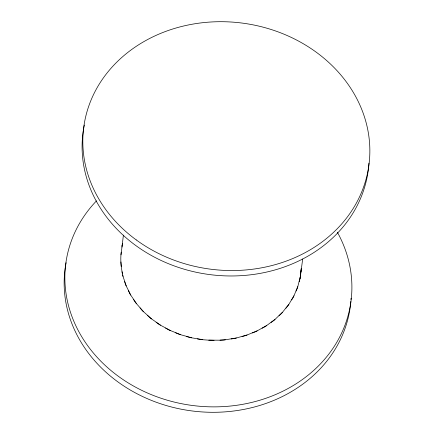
<?xml version="1.0" encoding="UTF-8"?>
<svg xmlns="http://www.w3.org/2000/svg" width="434" height="434" viewBox="0 0 434 434"><rect width="100%" height="100%" fill="white"/><g stroke="black" fill="none" stroke-linecap="round" stroke-linejoin="round"><path stroke-width="0.65" d="M121.021 254.812L123.413 235.114M299.2 281.704L300.116 278.4L301.153 268.727M121.205 252.143C120.305 259.423 120.999 266.905 122.54 274.066M300.919 272.058L301.348 268.668M300.116 278.4L302.672 259.027M300.203 277.131L297.485 287.878L296.096 291.04M121.921 247.071L122.638 243.805M122.008 245.801L122.616 243.604M297.757 286.635L293.493 296.948L291.648 299.916M293.943 295.749L288.198 305.471L285.93 308.2M288.816 304.332L281.688 313.305L279.029 315.757M282.469 312.252L274.06 320.335L271.06 322.462M274.993 319.381L265.445 326.444L262.141 328.223M266.514 325.603L255.968 331.543L252.42 332.938M257.156 330.827L245.785 335.542L242.042 336.534M247.071 334.967L235.049 338.384L231.181 338.959M236.416 337.956L223.939 340.023L220 340.169M214.087 340.321L208.678 340.147L219.745 340.191L225.365 339.751M208.418 340.142L201.289 339.61L197.394 338.9M202.765 339.654L190.108 337.565L186.327 336.437M191.568 337.766L179.253 334.326L175.645 332.802M180.68 334.685L168.902 329.954L165.528 328.055M170.274 330.458L159.213 324.507L156.126 322.267M160.509 325.158L150.343 318.073L147.587 315.529M151.542 318.86L142.433 310.76L140.057 307.945M143.513 311.666L135.603 302.682L133.639 299.644M136.547 303.691L129.967 293.959L128.448 290.747M130.759 295.06L125.605 284.737L124.558 281.4M126.24 285.914L122.594 275.161L122.03 271.749M121.26 266.633L120.907 261.946M122.8 275.227L123.055 276.387M337.364 232.212A143.838 124.064 7.5 0 1 289.5 387.719A143.838 124.064 7.5 0 1 103.102 363.448A143.838 124.064 7.5 0 1 96.505 200.844M368.922 163.211A143.838 124.064 7.5 0 1 209.052 274.5A143.838 124.064 7.5 0 1 84.305 125.09M350.829 301.484A143.838 124.064 7.5 0 1 190.727 410.776A143.838 124.064 7.5 0 1 66.104 262.689M351.046 298.239A143.838 124.064 7.5 0 1 350.97 299.536M136.243 239.915A143.838 124.064 7.5 0 0 368.135 170.036A143.838 124.064 7.5 0 0 174.614 28.422A143.838 124.064 7.5 0 0 136.243 239.915"/></g></svg>
